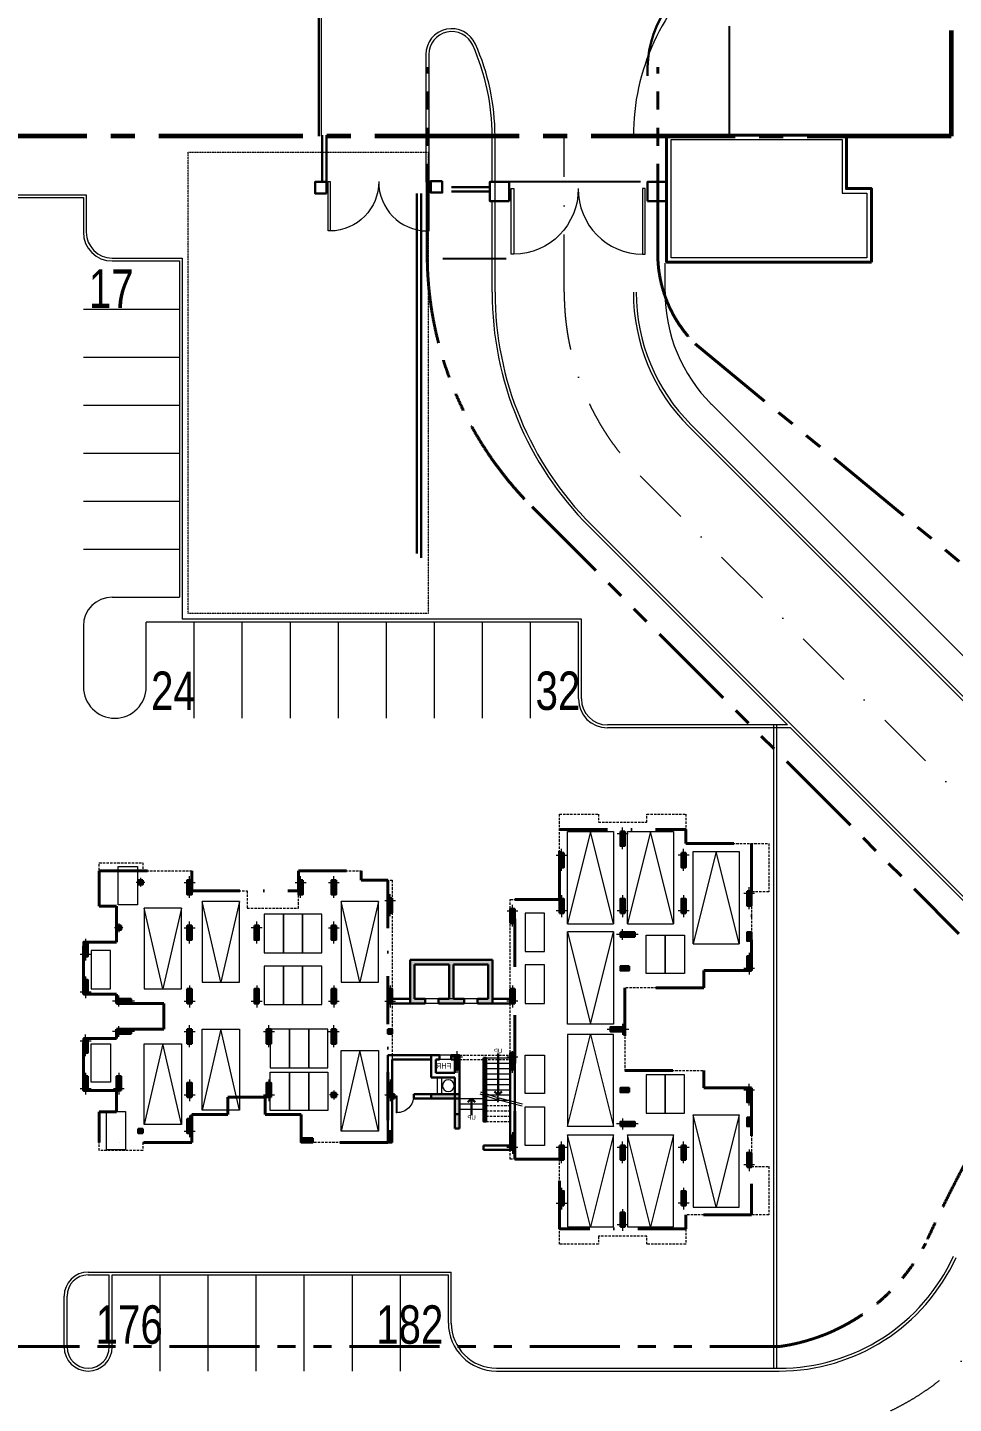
# Model space of a CAD drawing. Header units: inches. Extents: x 5542223 to 12533222, y 497239 to 5189502.
# Drawn here: x 6868364 to 6916560, y 2196995 to 2268608 of the extents above; entities that cross this region are included whole.
import ezdxf

# ---------------------------------------------------------------- set-up
doc = ezdxf.new("R2010")
doc.units = ezdxf.units.IN
doc.header["$MEASUREMENT"] = 0
for name, pattern in [('CENTER2', [1.125, 0.75, -0.125, 0.125, -0.125]), ('DASHDOT', [1, 0.5, -0.25, 0, -0.25]), ('HIDDEN', [0.375, 0.25, -0.125]), ('HIDDENX2', [0.75, 0.5, -0.25]), ('PHANTOM2', [1.25, 0.625, -0.125, 0.125, -0.125, 0.125, -0.125])]:
    doc.linetypes.add(name, pattern=pattern)
doc.layers.get('0').update_dxf_attribs({"color": 1})
for name, color, linetype, lineweight in [('aa-total', 7, 'Continuous', 30), ('Area_parking', 7, 'DASHDOT', 40), ('C_grid', 7, 'CENTER2', 13), ('col', 7, 'Continuous', 30), ('col-fill', 7, 'Continuous', 9), ('DOOR', 7, 'Continuous', 9), ('GuardHouse', 7, 'Continuous', 40), ('hatch', 8, 'Continuous', 9), ('ME-WALL', 7, 'Continuous', 30), ('new site profile', 7, 'CENTER2', 60), ('parking', 7, 'Continuous', 13), ('PARKING NO TXT', 7, 'Continuous', 9), ('PAVEMENT', 7, 'Continuous', 15), ('PROJECTION', 7, 'HIDDEN', 18), ('RAILING_ABOVE', 7, 'HIDDENX2', 18), ('Road', 7, 'Continuous', 15), ('Road_center', 7, 'DASHDOT', 13), ('Road_CStone', 8, 'Continuous', 15), ('ROW', 7, 'PHANTOM2', 40), ('S_Curbstone', 8, 'Continuous', 30), ('S_Parkingbays', 7, 'Continuous', 13), ('STAIR', 253, 'Continuous', 5), ('WALL', 7, 'Continuous', 30)]:
    doc.layers.add(name, color=color, linetype=linetype, lineweight=lineweight)
doc.styles.add('NITIN', font='ARIALN.TTF', dxfattribs={"width": 0.75})
doc.styles.add('Parking_txt', font='arial.ttf', dxfattribs={"width": 0.75})

# ---------------------------------------------------------------- blocks, each defined once
blk = doc.blocks.new('col')
at = {"layer": 'col', "linetype": 'Continuous', "ltscale": 10}
blk.add_hatch(color=256, dxfattribs=at).paths.add_polyline_path([(-115, -115), (115, -115), (115, 635), (-115, 635)])
at = {"layer": 'C_grid', "linetype": 'Continuous', "ltscale": 10}
for p, q in [((0, 810), (0, -323)), ((282, 0), (-287, 0))]:
    blk.add_line(p, q, dxfattribs=at)
at = {"layer": 'col', "linetype": 'Continuous', "ltscale": 10}
blk.add_lwpolyline([(-115, -115), (115, -115), (115, 635), (-115, 635)], close=True, dxfattribs=at)
blk = doc.blocks.new('DOOR_LEFT')
at = {"layer": 'DOOR'}
for p, q in [((-0.461, 0), (-0.461, 0.883)), ((-0.422, 0.883), (-0.461, 0.883)), ((-0.422, 0), (-0.422, 0.883)), ((-0.461, 0), (-0.422, 0))]:
    blk.add_line(p, q, dxfattribs=at)
blk.add_arc((-0.422, 0), 0.883, 360, 90, dxfattribs=at)
blk = doc.blocks.new('C')
at = {"layer": 'col'}
blk.add_hatch(color=256, dxfattribs=at).paths.add_polyline_path([(115, 0), (-115, 0), (-115, -230), (115, -230)])
at = {"layer": 'C_grid'}
for p, q in [((0, 115), (0, -345)), ((-230, -115), (230, -115))]:
    blk.add_line(p, q, dxfattribs=at)
at = {"layer": 'col'}
blk.add_lwpolyline([(-115, 0), (115, 0), (115, -230), (-115, -230)], close=True, dxfattribs=at)
blk = doc.blocks.new('Res_F')
at = {"layer": 'col', "linetype": 'Continuous', "ltscale": 10}
for points in [[(-15392, 989), (-15623, 989), (-15623, 1439), (-15392, 1439)], [(-9252, -556), (-9252, -326), (-8802, -326), (-8802, -556)], [(-8802, -6656), (-8802, -6886), (-9252, -6886), (-9252, -6656)], [(-15392, -8651), (-15623, -8651), (-15623, -8201), (-15392, -8201)]]:
    blk.add_hatch(color=256, dxfattribs=at).paths.add_polyline_path(points)
at = {"layer": 'col'}
for points in [[(3300, -3610), (3300, -3840), (3070, -3840), (3070, -3610)], [(3070, -9505), (3070, -8905), (3300, -8905), (3300, -9505)], [(7210, -9275), (7810, -9275), (7810, -9505), (7210, -9505)], [(16290, -8790), (16060, -8790), (16060, -9020), (16290, -9020)]]:
    blk.add_hatch(color=256, dxfattribs=at).paths.add_polyline_path(points)
at = {"layer": 'col', "linetype": 'Continuous'}
blk.add_hatch(color=256, dxfattribs=at).paths.add_polyline_path([(-420, -6980), (-420, -7210), (1040, -7210), (1040, -6980)])
at = {"layer": 'col-fill', "ltscale": 5}
h = blk.add_hatch(color=256, dxfattribs=at)
h.paths.add_polyline_path([(2145, -2260), (1365, -2260), (1365, -2030), (1915, -2030), (1915, -230), (115, -230), (115, -2030), (-115, -2030), (-115, -230), (-1915, -230), (-1915, -2030), (-1365, -2030), (-1365, -2260), (-2145, -2260), (-2145, 0), (2145, 0)])
h.paths.add_polyline_path([(665, -2260), (-665, -2260), (-665, -2030), (665, -2030)], flags=17)
h = blk.add_hatch(color=256, dxfattribs=at)
h.paths.add_polyline_path([(-190, -8776), (-420, -8776), (-420, -8026), (-190, -8026)])
h.paths.add_polyline_path([(-190, -8026), (-420, -8026), (-420, -7210), (-190, -7210)])
at = {"color": 0, "linetype": 'ByBlock', "lineweight": -2}
for p, q in [((-2445, -7026), (-2632, -6839)), ((-2257, -6839), (-2445, -7026)), ((-1047, -7212), (-1234, -7399)), ((-859, -7399), (-1047, -7212))]:
    blk.add_line(p, q, dxfattribs=at)
at = {"ltscale": 10}
blk.add_line((-1047, -8083), (-1047, -7212), dxfattribs=at)
blk.add_lwpolyline([(-2445, -7026), (-2445, -4864)], dxfattribs=at)
for points in [[(-1670, -5101), (-1820, -5101), (-1820, -8401), (-1670, -8401)], [(-1720, -5151), (-1770, -5151), (-1770, -8351), (-1720, -8351)]]:
    blk.add_lwpolyline(points, close=True, dxfattribs=at)
at = {"layer": 'col', "linetype": 'Continuous', "ltscale": 10}
for points in [[(-3070, 2439), (-3070, 2069), (-3300, 2069), (-3300, 2669)], [(-3300, 2669), (-3070, 2669)]]:
    blk.add_lwpolyline(points, dxfattribs=at)
for points in [[(-15623, 1439), (-15392, 1439), (-15392, 989), (-15623, 989)], [(-9252, -326), (-8802, -326), (-8802, -556), (-9252, -556)], [(-9252, -6886), (-8802, -6886), (-8802, -6656), (-9252, -6656)], [(-15623, -8651), (-15392, -8651), (-15392, -8201), (-15623, -8201)]]:
    blk.add_lwpolyline(points, close=True, dxfattribs=at)
at = {"layer": 'col'}
for points in [[(18920, 930), (19150, 930), (19150, 180), (18920, 180)], [(18920, -1780), (19150, -1780), (19150, -1030), (18920, -1030)], [(3300, -3610), (3300, -3840), (3070, -3840), (3070, -3610)], [(18920, -4090), (19150, -4090), (19150, -4840), (18920, -4840)], [(18920, -6800), (19150, -6800), (19150, -6050), (18920, -6050)], [(-420, -7210), (1040, -7210), (1040, -6980), (-420, -6980)], [(3070, -9505), (3070, -8905), (3300, -8905), (3300, -9505)], [(7210, -9275), (7810, -9275), (7810, -9505), (7210, -9505)], [(16060, -9020), (16290, -9020), (16290, -8790), (16060, -8790)]]:
    blk.add_lwpolyline(points, close=True, dxfattribs=at)
at = {"layer": 'hatch', "ltscale": 10}
for p, q in [((-1365, -2030), (1365, -2030)), ((-1365, -2260), (1365, -2260)), ((10, -4950), (610, -4950)), ((10, -5180), (610, -5180)), ((510, -6110), (510, -6980)), ((740, -6110), (740, -6980))]:
    blk.add_line(p, q, dxfattribs=at)
at = {"layer": 'PROJECTION', "ltscale": 500}
for p, q in [((-420, -4950), (-3070, -4950)), ((-420, -5180), (-3070, -5180)), ((-1820, -7576), (-3070, -7576)), ((-1820, -7851), (-3070, -7851)), ((-1820, -8126), (-3070, -8126)), ((-1820, -8401), (-3070, -8401))]:
    blk.add_line(p, q, dxfattribs=at)
for points in [[(-3070, 3154), (-5628, 3154), (-5628, 7584), (-7658, 7584), (-7658, 7169), (-10178, 7169), (-10178, 7584), (-12208, 7584), (-12208, 6054), (-16523, 6054), (-16523, 3539), (-15623, 3539), (-15623, -556), (-13143, -556), (-13143, -1456), (-9033, -1456), (-9033, -3606), (-9033, -5756), (-13143, -5756), (-13143, -6656), (-15623, -6656), (-15623, -10751), (-16523, -10751), (-16523, -13266), (-12208, -13266), (-12208, -14796), (-10178, -14796), (-10178, -14381), (-7658, -14381), (-7658, -14796), (-5628, -14796), (-5628, -10366), (-3070, -10366), (-3070, -9881)], [(3070, -9505), (7810, -9505), (7810, -8040), (9690, -8040), (9690, -7140), (11630, -7140), (11630, -8040), (13510, -8040), (13510, -9505), (16060, -9505), (16060, -9920), (18320, -9920), (18320, -7905), (17420, -7905), (17420, -6800), (19150, -6800), (19150, -4090), (17420, -4090), (17420, -3610), (14970, -3610), (14970, -2260), (17420, -2260), (17420, -1780), (19150, -1780), (19150, 930), (17420, 930), (17420, 2795), (18320, 2795), (18320, 5055), (16060, 5055), (16060, 4640), (13510, 4640), (13510, 3590), (10625, 3590), (10625, 2690), (7960, 2690), (7960, 4640), (4685, 4640), (4685, 4155), (3070, 4155)]]:
    blk.add_lwpolyline(points, close=True, dxfattribs=at)
at = {"layer": 'PROJECTION', "linetype": 'Continuous'}
blk.add_circle((153, -6543), 306, dxfattribs=at)
at = {"layer": 'STAIR'}
for p, q in [((-1820, -5101), (-3070, -5101)), ((-1820, -5376), (-3070, -5376)), ((-1820, -5651), (-3070, -5651)), ((-1820, -5926), (-3070, -5926)), ((-1820, -6201), (-3070, -6201)), ((-1820, -6476), (-3070, -6476)), ((-1820, -6751), (-3070, -6751)), ((-1820, -7026), (-3070, -7026)), ((-1820, -7301), (-3070, -7301)), ((-420, -7210), (-1670, -7210)), ((-420, -7485), (-1670, -7485)), ((-420, -7760), (-1670, -7760))]:
    blk.add_line(p, q, dxfattribs=at)
for points in [[(-3709, -7507), (-2493, -7196), (-2444, -7293), (-2444, -7068), (-2368, -7158), (-1534, -6876)], [(-3682, -7609), (-2466, -7298), (-2416, -7395), (-2416, -7170), (-2341, -7260), (-1507, -6979)]]:
    blk.add_lwpolyline(points, dxfattribs=at)
at = {"layer": 'WALL'}
for p, q in [((-2145, 0), (-2145, -2260)), ((-2145, 0), (2145, 0)), ((2145, 0), (2145, -2260)), ((-1915, -230), (-1915, -2030)), ((-1915, -230), (-115, -230)), ((-115, -230), (-115, -2030)), ((115, -230), (115, -2030)), ((115, -230), (1915, -230)), ((1915, -230), (1915, -2030)), ((-1915, -2030), (-1365, -2030)), ((-1365, -2030), (-1365, -2260)), ((-665, -2030), (-665, -2260)), ((-665, -2030), (-115, -2030)), ((115, -2030), (665, -2030)), ((665, -2030), (665, -2260)), ((1365, -2030), (1365, -2260)), ((1365, -2030), (1915, -2030)), ((-2145, -2260), (-1365, -2260)), ((-665, -2260), (665, -2260)), ((1365, -2260), (2145, -2260)), ((-420, -4950), (-420, -8776)), ((-420, -4950), (10, -4950)), ((10, -5180), (10, -4950)), ((610, -5180), (610, -4950)), ((610, -4950), (1040, -4950)), ((1040, -4950), (1040, -6110)), ((1040, -4950), (2145, -4950)), ((-190, -5180), (-190, -5880)), ((-190, -5180), (10, -5180)), ((610, -5180), (810, -5180)), ((810, -5180), (810, -5880)), ((-190, -5880), (810, -5880)), ((-190, -6110), (1040, -6110)), ((-190, -6110), (-190, -8776)), ((-190, -6980), (1955, -6980)), ((2955, -6980), (3070, -6980)), ((-420, -7210), (1955, -7210)), ((2955, -7210), (3070, -7210)), ((-420, -8026), (-190, -8026)), ((-420, -8776), (-190, -8776)), ((-3300, -9881), (-1670, -9881)), ((-3070, -9651), (-1670, -9651)), ((-1670, -9651), (-1670, -9881))]:
    blk.add_line(p, q, dxfattribs=at)
at = {"layer": 'WALL', "ltscale": 10}
for p, q in [((-3300, -2030), (-2145, -2030)), ((-3300, -2260), (-3300, -2030)), ((2145, -2030), (3070, -2030)), ((-2145, -2260), (-3300, -2260)), ((2145, -2260), (3070, -2260)), ((-3300, -4836), (-3070, -4836)), ((-3300, -4836), (-3300, -9881)), ((-3070, -4836), (-3070, -9651)), ((2145, -4950), (3300, -4950)), ((3300, -4950), (3300, -8905)), ((1040, -5180), (3070, -5180)), ((3070, -5180), (3070, -6980)), ((1955, -6980), (1955, -7210)), ((2955, -6980), (2955, -7210)), ((3070, -7210), (3070, -8905)), ((-3300, -9881), (-3070, -9881))]:
    blk.add_line(p, q, dxfattribs=at)
at = {"layer": 'aa-total', "linetype": 'Continuous', "ltscale": 10, "rotation": 180}
blk.add_blockref('col', (-305, -5065), dxfattribs=at)
at = {"layer": 'col', "linetype": 'Continuous'}
for p, rotation in [((-8917, 6569), 180), ((-12092, 5454), 180), ((-15507, 3459), 180), ((-3185, -5066), 180), ((-15507, -6771), 180), ((-8917, -8536), 90), ((-12092, -9766), 180), ((-8917, -9766), 180), ((-5742, -9766), 180)]:
    blk.add_blockref('col', p, dxfattribs=dict(at, rotation=rotation))
at = {"layer": 'col', "linetype": 'Continuous', "xscale": -1}
for p, rotation in [((-5743, 5454), 180), ((-3185, 2554), 180), ((-8917, 1324), 90), ((-8917, -3606), 270)]:
    blk.add_blockref('col', p, dxfattribs=dict(at, rotation=rotation))
at = {"layer": 'col', "xscale": -1}
for p, rotation in [((6115, 4040), 180), ((7845, 4040), 180), ((13625, 4040), 180), ((3185, 3095), 180), ((6115, 1675), 180), ((13625, 1675), 180), ((17305, -2145), 90), ((6115, -3725), 180), ((9495, -3725), 180), ((13625, -3725), 180), ((17305, -3725), 90), ((19035, -4205), 180)]:
    blk.add_blockref('col', p, dxfattribs=dict(at, rotation=rotation))
at = {"layer": 'col'}
for name, p in [('C', (16175, 4155)), ('C', (17305, 1790)), ('col', (19035, 295)), ('col', (3185, -2145)), ('col', (6115, -2145)), ('col', (10130, -2145)), ('col', (13625, -2145)), ('col', (19035, -1665)), ('col', (3185, -7025)), ('col', (9495, -7025)), ('col', (13625, -7025)), ('col', (17305, -6685)), ('col', (19035, -6685)), ('C', (6115, -6910)), ('col', (13625, -8905))]:
    blk.add_blockref(name, p, dxfattribs=at)
at = {"layer": 'col', "linetype": 'Continuous', "xscale": -1}
for p in [(-12092, 2554), (-8917, 2554), (-5742, 2554), (-15507, -441), (-3185, -2146), (-3185, -9766), (-15507, -10671), (-12092, -12666), (-8917, -13781)]:
    blk.add_blockref('col', p, dxfattribs=at)
at = {"layer": 'col', "linetype": 'Continuous'}
blk.add_blockref('col', (-5743, -12666), dxfattribs=at)
at = {"layer": 'DOOR', "xscale": 999.9999999403954, "yscale": 999.9999999417923, "zscale": 999.9999999417923, "rotation": 180}
blk.add_blockref('DOOR_LEFT', (2416, -7066), dxfattribs=at)
at = {"layer": 'PROJECTION', "ltscale": 500, "rotation": 180}
blk.add_blockref('col', (10130, 1675), dxfattribs=at)
at = {"style": 'NITIN'}
for p in [(-2647, -4850), (-1271, -8314)]:
    blk.add_text('UP', height=225, dxfattribs=at).set_placement(p)
at = {"layer": 'STAIR', "lineweight": 60, "style": 'NITIN'}
blk.add_text('FHR', height=280, dxfattribs=at).set_placement((2, -5650))
blk = doc.blocks.new('A$C54637D1A')
at = {"layer": 'parking', "linetype": 'Continuous', "ltscale": 10}
for p, q in [((2400, 4800), (0, 4800)), ((0, 4800), (0, 0)), ((2400, 0), (2400, 4800)), ((2400, 0), (0, 0))]:
    blk.add_line(p, q, dxfattribs=at)
blk.add_lwpolyline([(0, 0), (1200, 4800), (2400, 0)], dxfattribs=at)
blk = doc.blocks.new('A$C6ED64923')
at = {"ltscale": 3}
blk.add_lwpolyline([(100, 0), (100, 2400), (0, 2400), (0, 0)], close=True, dxfattribs=at)
blk.add_arc((75, 25), 2375, 359.3969, 89.3969, dxfattribs=at)

msp = doc.modelspace()

# ---------------------------------------------------------------- linework, layer by layer
for p, q in [((6904899.953, 2262957.199), (6904899.953, 2268670.364)), ((6900276.163, 2260575.89), (6893426.496, 2260575.89)), ((6889975.369, 2256593.585), (6893276.496, 2256593.585))]:
    msp.add_line(p, q)
msp.add_circle((6864263.374, 1819279.277), 1322040.52)
at = {"layer": 'Area_parking', "ltscale": 5000}
for p, q in [((6896049.133, 2226862.199), (6902629.133, 2226862.199)), ((6896049.133, 2223232.199), (6896049.133, 2226862.199)), ((6902629.133, 2226862.199), (6902629.12, 2226132.199)), ((6902629.12, 2226132.199), (6906045.133, 2226132.139)), ((6906045.133, 2226132.139), (6906045.133, 2219522.199)), ((6872101.633, 2224718.154), (6876911.633, 2224718.154)), ((6872101.633, 2222873.154), (6872101.633, 2224718.154)), ((6876911.633, 2224718.154), (6876911.633, 2223668.154)), ((6882461.633, 2223668.154), (6882461.633, 2224718.154)), ((6882461.633, 2224718.154), (6885736.633, 2224718.154)), ((6885736.633, 2224718.154), (6885736.633, 2224233.154)), ((6876911.633, 2223668.154), (6882461.633, 2223668.154)), ((6885736.633, 2224233.154), (6887121.633, 2224233.154)), ((6887121.633, 2224233.154), (6887121.633, 2210573.154)), ((6893721.633, 2223232.199), (6896049.133, 2223232.199)), ((6893721.633, 2209712.199), (6893721.633, 2223232.199)), ((6873001.633, 2222873.154), (6872101.633, 2222873.154)), ((6873001.633, 2221008.197), (6873001.633, 2222873.154)), ((6871271.633, 2221008.197), (6873001.633, 2221008.197)), ((6871271.633, 2218298.197), (6871271.633, 2221008.197)), ((6906045.133, 2219522.199), (6903564.133, 2219522.199)), ((6903564.133, 2219522.199), (6903564.133, 2218622.199)), ((6903564.133, 2218622.199), (6899454.133, 2218622.199)), ((6899454.133, 2218622.199), (6899454.133, 2214322.199)), ((6873001.633, 2218298.197), (6871271.633, 2218298.197)), ((6873001.633, 2217818.154), (6873001.633, 2218298.197)), ((6875451.633, 2217818.154), (6873001.633, 2217818.154)), ((6875451.633, 2216468.135), (6875451.633, 2217818.154)), ((6873001.633, 2216468.154), (6875451.633, 2216468.135)), ((6873001.633, 2215988.12), (6873001.633, 2216468.154)), ((6871271.633, 2215988.12), (6873001.633, 2215988.12)), ((6871271.633, 2213278.12), (6871271.633, 2215988.12)), ((6899454.133, 2214322.199), (6903564.133, 2214322.199)), ((6903564.133, 2214322.199), (6903564.133, 2213422.199)), ((6873001.633, 2213278.12), (6871271.633, 2213278.12)), ((6873001.633, 2212173.08), (6873001.633, 2213278.12)), ((6880731.633, 2212938.154), (6878791.633, 2212938.154)), ((6878791.633, 2212938.154), (6878791.633, 2212038.154)), ((6880731.633, 2212038.154), (6880731.633, 2212938.154)), ((6903564.133, 2213422.199), (6906045.133, 2213422.199)), ((6906045.133, 2213422.199), (6906045.133, 2206812.199)), ((6872101.633, 2210573.154), (6872101.633, 2212173.08)), ((6872101.633, 2212173.08), (6873001.633, 2212173.08)), ((6878791.633, 2212038.154), (6876911.633, 2212038.154)), ((6876911.633, 2212038.154), (6876911.633, 2210573.154)), ((6882611.633, 2212038.154), (6880731.633, 2212038.154)), ((6882611.633, 2210573.154), (6882611.633, 2212038.154)), ((6876911.633, 2210573.154), (6872101.633, 2210573.154)), ((6887121.633, 2210573.154), (6882611.633, 2210573.154)), ((6896049.133, 2209712.199), (6893721.633, 2209712.199)), ((6896049.133, 2206082.199), (6896049.133, 2209712.199)), ((6902629.133, 2206812.199), (6902629.133, 2206082.199)), ((6906045.133, 2206812.199), (6902629.133, 2206812.199)), ((6902629.133, 2206082.199), (6896049.133, 2206082.199))]:
    msp.add_line(p, q, dxfattribs=at)
at = {"layer": 'GuardHouse', "ltscale": 3000}
msp.add_lwpolyline([(6912284.66, 2256395.89), (6901629.66, 2256395.89), (6901629.66, 2263005.89), (6910989.66, 2263005.89), (6910989.66, 2260220.89), (6912284.66, 2260220.89), (6912284.66, 2256395.89)], dxfattribs=at)
at = {"layer": 'GuardHouse', "lineweight": 9, "ltscale": 3000}
msp.add_lwpolyline([(6912054.66, 2256625.89), (6901859.66, 2256625.89), (6901859.66, 2262775.89), (6910759.66, 2262775.89), (6910759.66, 2259990.89), (6912054.66, 2259990.89)], close=True, dxfattribs=at)
at = {"layer": 'ME-WALL'}
for p, q in [((6883698.504, 2260575.89), (6883698.504, 2263005.89)), ((6883928.504, 2260575.89), (6883928.504, 2263005.89))]:
    msp.add_line(p, q, dxfattribs=at)
at = {"layer": 'ME-WALL', "ltscale": 3}
for p, q in [((6892426.83, 2260305.89), (6890425.369, 2260305.89)), ((6888621.633, 2259965.384), (6888621.633, 2241234.5)), ((6888851.633, 2259965.384), (6888851.633, 2241004.5)), ((6892426.83, 2260075.89), (6890425.369, 2260075.89))]:
    msp.add_line(p, q, dxfattribs=at)
for points in [[(6883928.504, 2259975.89), (6883328.704, 2259975.89), (6883328.704, 2260575.89), (6883928.504, 2260575.89)], [(6889950.996, 2260614.075), (6889350.996, 2260614.075), (6889350.996, 2260014.075), (6889950.996, 2260014.075)], [(6893426.496, 2259575.89), (6892426.83, 2259575.89), (6892426.83, 2260575.89), (6893426.496, 2260575.89)], [(6900629.993, 2259575.89), (6901629.66, 2259575.89), (6901629.66, 2260575.89), (6900629.993, 2260575.89)]]:
    msp.add_lwpolyline(points, close=True, dxfattribs=at)
at = {"layer": 'new site profile', "ltscale": 10000}
msp.add_lwpolyline([(7228347.133, 2110957.199), (7226447.133, 2120957.199), (7224897.133, 2130957.199), (7223797.133, 2140957.199), (7222797.133, 2150957.199), (7221597.133, 2160957.199), (7220497.133, 2170957.199), (7219447.133, 2180957.199), (7218367.133, 2190957.199), (7217697.133, 2200957.199), (7216147.133, 2220957.199), (7215107.133, 2240957.199), (7212097.133, 2270957.199), (7211247.133, 2280957.199), (7210447.133, 2290957.199), (6916447.133, 2290957.199), (6916447.133, 2262957.199), (6761787.133, 2262957.199), (6761787.132, 2262957.199), (6513967.133, 2074507.199)], dxfattribs=at)
at = {"layer": 'parking'}
for points in [[(6873080.802, 2222946.874), (6873080.802, 2224946.874), (6874080.802, 2224946.874), (6874080.802, 2222946.874)], [(6881684.133, 2220457.715), (6881684.133, 2222457.715), (6880684.133, 2222457.715), (6880684.133, 2220457.715)], [(6882684.133, 2220457.715), (6882684.133, 2222457.715), (6881684.133, 2222457.715), (6881684.133, 2220457.715)], [(6883684.133, 2220457.715), (6883684.133, 2222457.715), (6882684.133, 2222457.715), (6882684.133, 2220457.715)], [(6895270.383, 2220517.199), (6895270.383, 2222517.199), (6894270.383, 2222517.199), (6894270.383, 2220517.199)], [(6900561.19, 2219373.819), (6900561.19, 2221373.819), (6901561.19, 2221373.819), (6901561.19, 2219373.819)], [(6901561.19, 2219373.819), (6901561.19, 2221373.819), (6902561.19, 2221373.819), (6902561.19, 2219373.819)], [(6872683.318, 2218569.215), (6872683.318, 2220569.215), (6871683.318, 2220569.215), (6871683.318, 2218569.215)], [(6881684.133, 2217757.715), (6881684.133, 2219757.715), (6880684.133, 2219757.715), (6880684.133, 2217757.715)], [(6882684.133, 2217757.715), (6882684.133, 2219757.715), (6881684.133, 2219757.715), (6881684.133, 2217757.715)], [(6883684.133, 2217757.715), (6883684.133, 2219757.715), (6882684.133, 2219757.715), (6882684.133, 2217757.715)], [(6895270.383, 2217817.199), (6895270.383, 2219817.199), (6894270.383, 2219817.199), (6894270.383, 2217817.199)], [(6882001.633, 2214468.154), (6882001.633, 2216468.154), (6881001.633, 2216468.154), (6881001.633, 2214468.154)], [(6883001.633, 2214468.154), (6883001.633, 2216468.154), (6882001.633, 2216468.154), (6882001.633, 2214468.154)], [(6884001.633, 2214468.154), (6884001.633, 2216468.154), (6883001.633, 2216468.154), (6883001.633, 2214468.154)], [(6872683.318, 2215717.075), (6872683.318, 2213717.075), (6871683.318, 2213717.075), (6871683.318, 2215717.075)], [(6895270.383, 2215127.199), (6895270.383, 2213127.199), (6894270.383, 2213127.199), (6894270.383, 2215127.199)], [(6882001.633, 2214238.154), (6882001.633, 2212238.154), (6881001.633, 2212238.154), (6881001.633, 2214238.154)], [(6883001.633, 2214238.154), (6883001.633, 2212238.154), (6882001.633, 2212238.154), (6882001.633, 2214238.154)], [(6884001.633, 2214238.154), (6884001.633, 2212238.154), (6883001.633, 2212238.154), (6883001.633, 2214238.154)], [(6900561.19, 2214098.451), (6900561.19, 2212098.451), (6901561.19, 2212098.451), (6901561.19, 2214098.451)], [(6901561.19, 2214098.451), (6901561.19, 2212098.451), (6902561.19, 2212098.451), (6902561.19, 2214098.451)], [(6872468.204, 2210193.707), (6872468.204, 2212193.707), (6873468.204, 2212193.707), (6873468.204, 2210193.707)], [(6895270.383, 2212427.199), (6895270.383, 2210427.199), (6894270.383, 2210427.199), (6894270.383, 2212427.199)]]:
    msp.add_lwpolyline(points, close=True, dxfattribs=at)
at = {"layer": 'parking', "ltscale": 10}
for points in [[(6879404.134, 2223114.071), (6878429.134, 2218914.071), (6877454.134, 2223114.071)], [(6886631.634, 2223114.071), (6885656.634, 2218914.071), (6884681.634, 2223114.071)], [(6876381.633, 2222769.215), (6875406.633, 2218569.215), (6874431.633, 2222769.215)], [(6879404.134, 2212268.135), (6878429.134, 2216468.135), (6877454.134, 2212268.135)], [(6876381.633, 2211517.094), (6875406.633, 2215717.094), (6874431.633, 2211517.094)], [(6886631.634, 2211172.238), (6885656.634, 2215372.238), (6884681.634, 2211172.238)]]:
    msp.add_lwpolyline(points, dxfattribs=at)
for points in [[(6877454.134, 2223114.071), (6877454.134, 2218914.071), (6879404.134, 2218914.071), (6879404.134, 2223114.071)], [(6884681.634, 2223114.071), (6884681.634, 2218914.071), (6886631.634, 2218914.071), (6886631.634, 2223114.071)], [(6874431.633, 2222769.215), (6874431.633, 2218569.215), (6876381.633, 2218569.215), (6876381.633, 2222769.215)], [(6877454.134, 2212268.135), (6877454.134, 2216468.135), (6879404.134, 2216468.135), (6879404.134, 2212268.135)], [(6874431.633, 2211517.094), (6874431.633, 2215717.094), (6876381.633, 2215717.094), (6876381.633, 2211517.094)], [(6884681.634, 2211172.238), (6884681.634, 2215372.238), (6886631.634, 2215372.238), (6886631.634, 2211172.238)]]:
    msp.add_lwpolyline(points, close=True, dxfattribs=at)
at = {"layer": 'PAVEMENT', "ltscale": 6000}
for p, q in [((6901547.133, 2254830.046), (6901547.133, 2256347.199)), ((6901547.133, 2254830.046), (6901547.133, 2256347.199)), ((6903962.96, 2248996.415), (6922253.876, 2230705.5))]:
    msp.add_line(p, q, dxfattribs=at)
msp.add_arc((6909797.133, 2254829.505), 8250, 180, 225, dxfattribs=at)
at = {"layer": 'RAILING_ABOVE'}
msp.add_lwpolyline([(6876721.633, 2262112.199), (6889221.633, 2262112.199), (6889221.633, 2238112.199), (6876721.633, 2238112.199)], close=True, dxfattribs=at)
at = {"layer": 'Road', "ltscale": 0.1}
for p, q in [((6883673.513, 2262957.199), (6883673.513, 2290253.147)), ((6889096.006, 2267196.67), (6889096.006, 2260565.384))]:
    msp.add_line(p, q, dxfattribs=at)
at = {"layer": 'Road', "ltscale": 6000}
for p, q in [((6892697.133, 2254829.505), (6892697.133, 2262956.776)), ((6902796.234, 2247829.689), (6921087.15, 2229538.773)), ((6897705.065, 2242738.52), (6918088.208, 2222355.377)), ((6892771.633, 2198682.199), (6907488.227, 2198682.199))]:
    msp.add_line(p, q, dxfattribs=at)
at = {"layer": 'Road'}
for p, q in [((6763878.633, 2259757.199), (6871271.633, 2259757.199)), ((6871271.633, 2259757.199), (6871271.633, 2257957.199)), ((6871271.633, 2259757.199), (6871271.633, 2257957.199)), ((6872771.633, 2256457.199), (6876271.633, 2256457.199)), ((6872771.633, 2256457.199), (6876271.633, 2256457.199)), ((6876271.633, 2256457.199), (6876271.633, 2238957.199)), ((6872771.633, 2238957.199), (6876271.633, 2238957.199)), ((6871271.633, 2237457.199), (6871271.633, 2234298.699)), ((6897044.633, 2237662.199), (6874544.633, 2237662.199)), ((6874544.633, 2234298.699), (6874544.633, 2237662.199)), ((6897044.633, 2233662.199), (6897044.633, 2237662.199)), ((6907194.633, 2232312.199), (6907194.633, 2198832.199)), ((6908069.254, 2232162.199), (6898544.633, 2232162.199)), ((6872771.633, 2203682.199), (6890271.633, 2203682.199)), ((6872771.633, 2199932.199), (6872771.633, 2203682.199)), ((6870271.633, 2199932.199), (6870271.633, 2202582.201))]:
    msp.add_line(p, q, dxfattribs=at)
at = {"layer": 'Road', "ltscale": 0.1}
for centre, radius, start, end in [((6911647.133, 2262956.776), 11750, 130.78266092, 180), ((6890444.868, 2267196.67), 1348.862, 24.05651457, 180), ((6880947.133, 2262956.776), 11750, 0, 24.05651457)]:
    msp.add_arc(centre, radius, start, end, dxfattribs=at)
at = {"layer": 'Road'}
for centre, radius, start, end in [((6872771.633, 2257957.199), 1500, 180, 270), ((6872771.633, 2257957.199), 1500, 180, 270), ((6872771.633, 2237457.199), 1500, 90, 180), ((6872908.133, 2234298.699), 1636.5, 180, 0), ((6898544.633, 2233662.199), 1500, 180, 270), ((6871521.633, 2202582.199), 1250, 90, 180), ((6871521.633, 2199932.199), 1250, 180, 0)]:
    msp.add_arc(centre, radius, start, end, dxfattribs=at)
at = {"layer": 'Road', "ltscale": 6000}
for centre, radius, start, end in [((6909797.133, 2254829.505), 17100, 180, 225), ((6909797.133, 2254829.505), 9900, 180, 225), ((6907488.227, 2208807.199), 10125, 270, 335.43095675), ((6892771.633, 2201182.199), 2500, 180, 270)]:
    msp.add_arc(centre, radius, start, end, dxfattribs=at)
at = {"layer": 'Road_center', "ltscale": 6000}
for p, q in [((6896297.133, 2254829.505), (6896297.133, 2262957.199)), ((6900251.192, 2245283.563), (6918382.262, 2227152.493))]:
    msp.add_line(p, q, dxfattribs=at)
for centre, radius, start, end in [((6909797.133, 2254829.505), 13500, 180, 225), ((6985247.133, 2173257.199), 72000, 90, 180), ((6907488.227, 2208807.199), 13500, 270, 335.43095675)]:
    msp.add_arc(centre, radius, start, end, dxfattribs=at)
at = {"layer": 'Road_CStone', "ltscale": 6000}
for p, q in [((6889246.006, 2267196.67), (6889246.006, 2260565.384)), ((6892547.133, 2260527.199), (6892547.133, 2262956.776)), ((6763728.633, 2259907.199), (6871421.633, 2259907.199)), ((6871421.633, 2259907.199), (6871421.633, 2257957.199)), ((6871421.633, 2259907.199), (6871421.633, 2257957.199)), ((6892547.133, 2254829.505), (6892547.133, 2259527.199)), ((6872771.633, 2256607.199), (6876421.633, 2256607.199)), ((6872771.633, 2256607.199), (6876421.633, 2256607.199)), ((6876421.633, 2256607.199), (6876421.633, 2237812.199)), ((6902902.3, 2247935.755), (6921193.216, 2229644.839)), ((6897598.999, 2242632.454), (6907919.254, 2232312.199)), ((6897194.633, 2237812.199), (6876421.633, 2237812.199)), ((6876894.633, 2237812.199), (6876421.633, 2237812.199)), ((6897194.633, 2233662.199), (6897194.633, 2237812.199)), ((6907919.254, 2232312.199), (6898544.633, 2232312.199)), ((6907344.633, 2232312.199), (6907344.633, 2198832.199)), ((6908069.254, 2232162.199), (6917982.142, 2222249.311)), ((6871521.633, 2203832.199), (6890421.633, 2203832.199)), ((6871521.633, 2203682.199), (6872621.633, 2203682.199)), ((6872621.633, 2199932.199), (6872621.633, 2203682.199)), ((6890421.633, 2201182.199), (6890421.633, 2203832.199)), ((6870421.633, 2199932.199), (6870421.633, 2202582.2)), ((6892771.633, 2198832.199), (6907488.227, 2198832.199))]:
    msp.add_line(p, q, dxfattribs=at)
for centre, radius, start, end in [((6890444.868, 2267196.67), 1198.862, 24.05651457, 180), ((6880947.133, 2262956.776), 11600, 0, 24.05651457), ((6872771.633, 2257957.199), 1350, 180, 270), ((6872771.633, 2257957.199), 1350, 180, 270), ((6909797.133, 2254829.505), 17250, 180, 225), ((6909797.133, 2254829.505), 9750, 180, 225), ((6898544.633, 2233662.199), 1350, 180, 270), ((6907488.227, 2208807.199), 9975, 270, 335.43095675), ((6871521.633, 2202582.199), 1100, 90, 180), ((6892771.633, 2201182.199), 2350, 180, 270), ((6871521.633, 2199932.199), 1100, 180, 0)]:
    msp.add_arc(centre, radius, start, end, dxfattribs=at)
at = {"layer": 'ROW', "ltscale": 7500}
for p, q in [((6889168.597, 2256833.04), (6889168.597, 2266549.491)), ((6901168.597, 2256833.04), (6901168.597, 2266549.491)), ((6903109.015, 2252148.458), (6927222.64, 2232277.473)), ((6894623.734, 2243663.176), (6916844.849, 2221442.061)), ((6707002.844, 2199957.199), (6907488.227, 2199957.199))]:
    msp.add_line(p, q, dxfattribs=at)
for centre, radius, start, end in [((6907793.597, 2256833.04), 18625, 180, 225), ((6907793.597, 2256833.04), 6625, 180, 225), ((6985247.133, 2173257.199), 77125, 150.37624931, 155.43095675), ((6906107.384, 2210004.453), 10141.697, 277.82541065, 332.52180886)]:
    msp.add_arc(centre, radius, start, end, dxfattribs=at)
at = {"layer": 'S_Curbstone', "ltscale": 50}
msp.add_line((6883523.513, 2262957.199), (6883523.513, 2290253.147), dxfattribs=at)
msp.add_arc((6906607.803, 2266323.054), 5982.097, 115.100947, 182.16930967, dxfattribs=at)
at = {"layer": 'S_Parkingbays'}
for p, q in [((6871271.633, 2253957.199), (6876271.633, 2253957.199)), ((6871271.633, 2253957.199), (6876271.633, 2253957.199)), ((6871271.633, 2251457.199), (6876271.633, 2251457.199)), ((6871271.633, 2248957.199), (6876271.633, 2248957.199)), ((6871271.633, 2246457.199), (6876271.633, 2246457.199)), ((6871271.633, 2243957.199), (6876271.633, 2243957.199)), ((6871271.633, 2241457.199), (6876271.633, 2241457.199)), ((6877044.633, 2232662.199), (6877044.633, 2237662.199)), ((6879544.633, 2232662.199), (6879544.633, 2237662.199)), ((6882044.633, 2232662.199), (6882044.633, 2237662.199)), ((6884544.633, 2232662.199), (6884544.633, 2237662.199)), ((6887044.633, 2232662.199), (6887044.633, 2237662.199)), ((6889544.633, 2232662.199), (6889544.633, 2237662.199)), ((6892044.633, 2232662.199), (6892044.633, 2237662.199)), ((6894544.633, 2232662.199), (6894544.633, 2237662.199)), ((6875271.633, 2198682.199), (6875271.633, 2203682.199)), ((6877771.633, 2198682.199), (6877771.633, 2203682.199)), ((6880271.633, 2198682.199), (6880271.633, 2203682.199)), ((6882771.633, 2198682.199), (6882771.633, 2203682.199)), ((6885271.633, 2198682.199), (6885271.633, 2203682.199)), ((6887771.633, 2198682.199), (6887771.633, 2203682.199)), ((6890271.633, 2201182.199), (6890271.633, 2203682.199))]:
    msp.add_line(p, q, dxfattribs=at)

# ---------------------------------------------------------------- block references
at = {"layer": 'col', "xscale": -1}
msp.add_blockref('Res_F', (6890421.633, 2220078.154), dxfattribs=at)
at = {"layer": 'DOOR', "ltscale": 25, "rotation": 180}
for p, xscale, yscale, zscale in [((6884015.419, 2260591.087), -1.072285779751837, 1.072285781614482, 1.07228578183909), ((6889269.62, 2260591.087), 1.072285779751837, 1.072285781614482, 1.07228578183909), ((6893534.056, 2260225.89), -1.425485954619944, 1.425485956482589, 1.425485956791822), ((6900518.937, 2260225.89), 1.425485954619944, 1.425485956482589, 1.425485956791822)]:
    msp.add_blockref('A$C6ED64923', p, dxfattribs=dict(at, xscale=xscale, yscale=yscale, zscale=zscale))
at = {"layer": 'parking', "ltscale": 10, "xscale": -1}
for p in [(6898869.065, 2221962.199), (6901986.92, 2221962.199), (6905406.678, 2220925.247)]:
    msp.add_blockref('A$C54637D1A', p, dxfattribs=at)
at = {"layer": 'parking', "ltscale": 10, "xscale": -1, "rotation": 180}
msp.add_blockref('A$C54637D1A', (6896469.065, 2221537.199), dxfattribs=at)
msp.add_blockref('A$C54637D1A', (6896469.065, 2221537.199), dxfattribs=at)
at = {"layer": 'parking', "ltscale": 10}
msp.add_blockref('A$C54637D1A', (6896469.065, 2211407.199), dxfattribs=at)
at = {"layer": 'parking', "ltscale": 10, "rotation": 180}
for p in [(6905406.678, 2212019.152), (6898869.065, 2210982.199), (6901986.92, 2210982.199)]:
    msp.add_blockref('A$C54637D1A', p, dxfattribs=at)

# ---------------------------------------------------------------- texts
at = {"layer": 'PARKING NO TXT', "style": 'Parking_txt', "width": 0.75}
for s, p in [('17', (6871552.563, 2254018.644)), ('24', (6874795.297, 2233090.895)), ('32', (6894808.741, 2233090.895)), ('176', (6871910.786, 2200103.447)), ('182', (6886511.174, 2200103.447))]:
    msp.add_text(s, height=2000, dxfattribs=at).set_placement(p)

doc.saveas('drawing.dxf')
